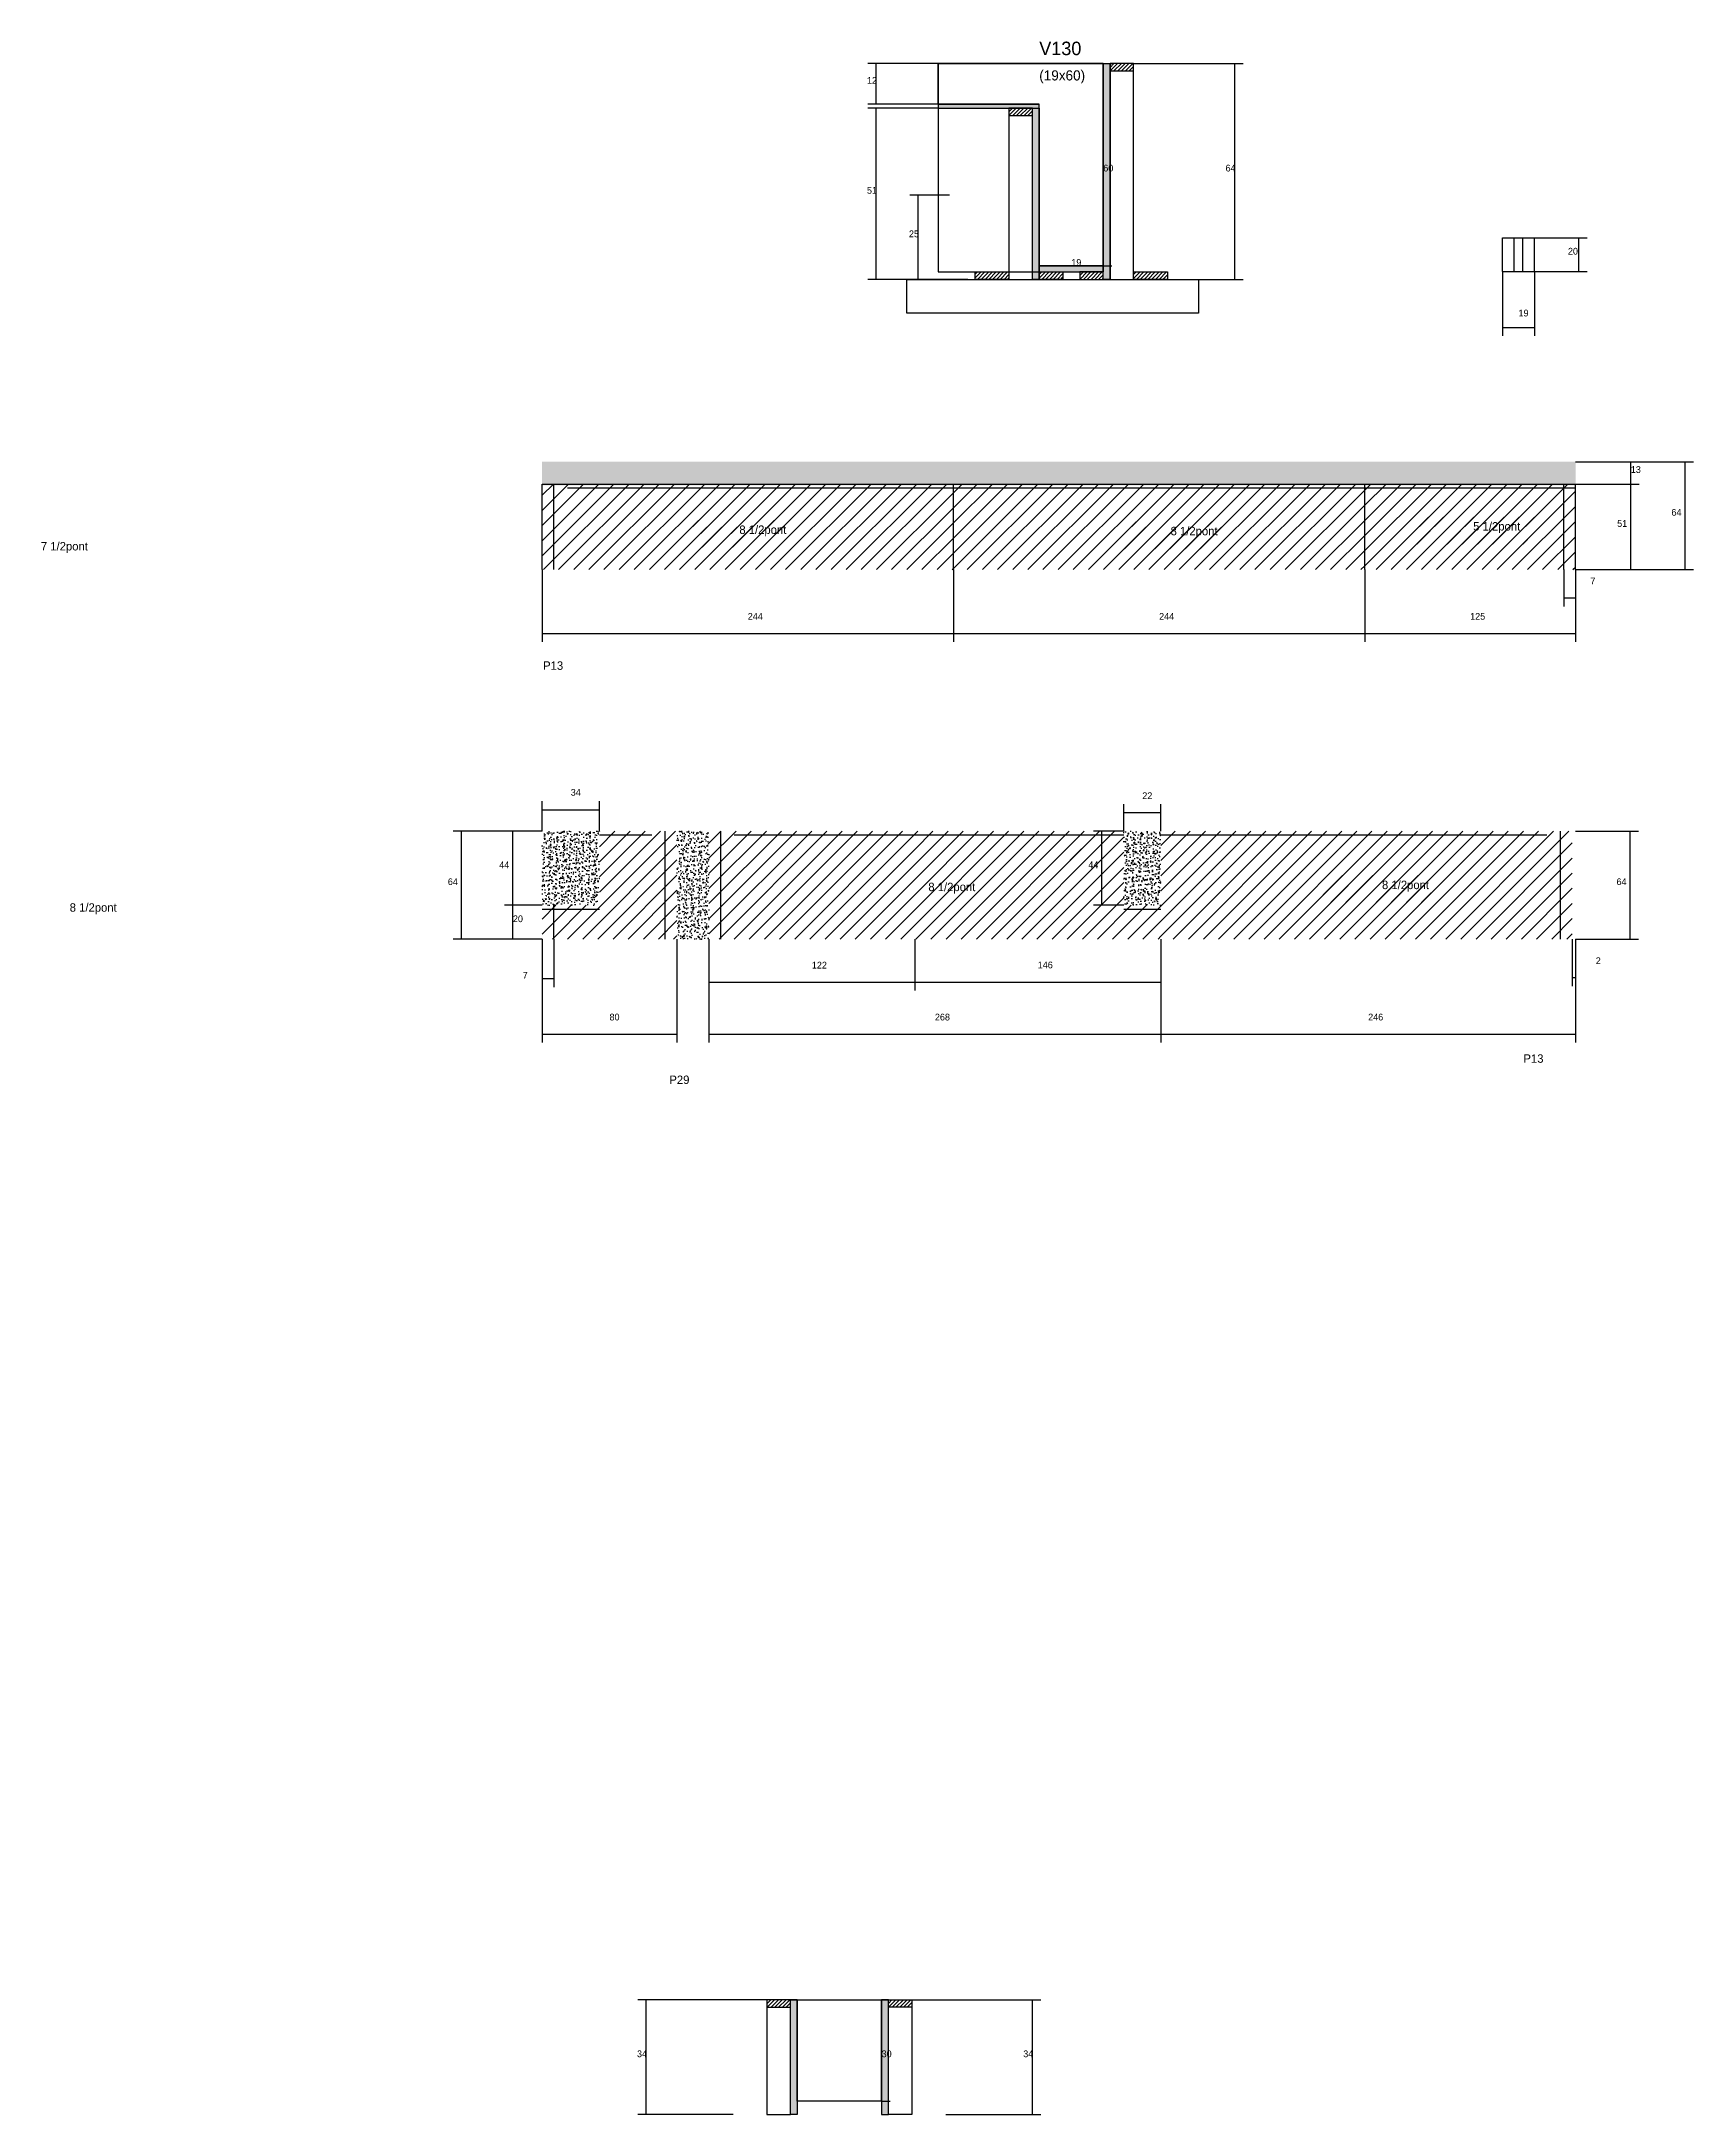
# Model space of a CAD drawing. Header units: metres. Extents: x 142352 to 143332, y 28510 to 29740.
import ezdxf

# ---------------------------------------------------------------- set-up
doc = ezdxf.new("R2010")
doc.units = ezdxf.units.M
for name, color, linetype in [('CONCRETO', 251, 'Continuous'), ('COTA', 4, 'Continuous'), ('Cota Seção (2x)', 4, 'Continuous'), ('Hachura', 253, 'Continuous'), ('Madeira', 126, 'Continuous'), ('NOMENCLATURA', 7, 'Continuous'), ('Painéis', 200, 'Continuous'), ('SARR_2.2x7', 40, 'Continuous'), ('Texto Seção', 7, 'Continuous')]:
    doc.layers.add(name, color=color, linetype=linetype)

msp = doc.modelspace()

# ---------------------------------------------------------------- hatches: boundary and pattern name
at = {"layer": 'COTA'}
h = msp.add_hatch(dxfattribs=at)
h.set_pattern_fill('AR-CONC', scale=0.03)
h.paths.add_polyline_path([(142648.6, 29490.3), (142648.6, 29476.3), (142648.6, 29476.3), (143261.6, 29476.3), (143261.6, 29476.3), (143261.6, 29490.3), (143261.6, 29490.3), (142648.6, 29490.3)])
h = msp.add_hatch(dxfattribs=at)
h.set_pattern_fill('AR-CONC', scale=0.03)
h.paths.add_polyline_path([(142682.6, 29271.2), (142648.6, 29271.2), (142648.6, 29227.2), (142682.6, 29227.2)])
h = msp.add_hatch(dxfattribs=at)
h.set_pattern_fill('AR-CONC', scale=0.03)
h.paths.add_polyline_path([(142728.6, 29207.2), (142747.6, 29207.2), (142747.6, 29271.2), (142728.6, 29271.2)])
h = msp.add_hatch(dxfattribs=at)
h.set_pattern_fill('AR-CONC', scale=0.03)
h.paths.add_polyline_path([(142993.6, 29227.2), (143015.6, 29227.2), (143015.6, 29271.2), (142993.6, 29271.2)])
at = {"layer": 'Hachura'}
h = msp.add_hatch(color=8, dxfattribs=at)
h.dxf.hatch_style = 1
h.paths.add_polyline_path([(142981.5, 29726.5), (142985.5, 29726.5), (142985.5, 29726.5), (142985.5, 29598.5), (142985.5, 29598.5), (142981.5, 29598.5), (142981.5, 29598.5), (142981.5, 29726.5)])
h = msp.add_hatch(dxfattribs=at)
h.set_pattern_fill('ANSI31', scale=0.5)
h.paths.add_polyline_path([(142999.5, 29722.1), (142999.5, 29726.5), (142999.5, 29726.5), (142985.5, 29726.5), (142985.5, 29726.5), (142985.5, 29722.1), (142985.5, 29722.1), (142999.5, 29722.1)])
h = msp.add_hatch(color=8, dxfattribs=at)
h.dxf.hatch_style = 1
h.paths.add_polyline_path([(142943.5, 29700.1), (142943.5, 29702.5), (142943.5, 29702.5), (142883.5, 29702.5), (142883.5, 29702.5), (142883.5, 29700.1), (142883.5, 29700.1), (142943.5, 29700.1)])
h = msp.add_hatch(dxfattribs=at)
h.set_pattern_fill('ANSI31', scale=0.5)
h.paths.add_polyline_path([(142939.5, 29695.7), (142939.5, 29700.1), (142939.5, 29700.1), (142925.5, 29700.1), (142925.5, 29700.1), (142925.5, 29695.7), (142925.5, 29695.7), (142939.5, 29695.7)])
h = msp.add_hatch(color=8, dxfattribs=at)
h.dxf.hatch_style = 1
h.paths.add_polyline_path([(142939.5, 29700.1), (142943.5, 29700.1), (142943.5, 29700.1), (142943.5, 29598.5), (142943.5, 29598.5), (142939.5, 29598.5), (142939.5, 29598.5), (142939.5, 29700.1)])
h = msp.add_hatch(dxfattribs=at)
h.set_pattern_fill('ANSI31', scale=0.5)
h.paths.add_polyline_path([(142905.5, 29598.5), (142905.5, 29602.9), (142905.5, 29602.9), (142925.5, 29602.9), (142925.5, 29602.9), (142925.5, 29598.5), (142925.5, 29598.5), (142905.5, 29598.5)])
h = msp.add_hatch(color=8, dxfattribs=at)
h.dxf.hatch_style = 1
h.paths.add_polyline_path([(142981.5, 29602.9), (142981.5, 29606.5), (142981.5, 29606.5), (142943.5, 29606.5), (142943.5, 29606.5), (142943.5, 29602.9), (142943.5, 29602.9), (142981.5, 29602.9)])
h = msp.add_hatch(dxfattribs=at)
h.set_pattern_fill('ANSI31', scale=0.5)
h.paths.add_polyline_path([(142943.5, 29598.5), (142943.5, 29602.9), (142943.5, 29602.9), (142957.5, 29602.9), (142957.5, 29602.9), (142957.5, 29598.5), (142957.5, 29598.5), (142943.5, 29598.5)])
h = msp.add_hatch(dxfattribs=at)
h.set_pattern_fill('ANSI31', scale=0.5)
h.paths.add_polyline_path([(142981.5, 29598.5), (142981.5, 29602.9), (142981.5, 29602.9), (142967.5, 29602.9), (142967.5, 29602.9), (142967.5, 29598.5), (142967.5, 29598.5), (142981.5, 29598.5)])
h = msp.add_hatch(dxfattribs=at)
h.set_pattern_fill('ANSI31', scale=0.5)
h.paths.add_polyline_path([(142999.5, 29598.5), (142999.5, 29602.9), (142999.5, 29602.9), (143019.5, 29602.9), (143019.5, 29602.9), (143019.5, 29598.5), (143019.5, 29598.5), (142999.5, 29598.5)])
h = msp.add_hatch(dxfattribs=at)
h.set_pattern_fill('ANSI31', scale=2)
h.paths.add_polyline_path([(142892.6, 29477.1), (142648.6, 29477.1), (142648.6, 29426.3), (142892.6, 29426.3)])
h = msp.add_hatch(dxfattribs=at)
h.set_pattern_fill('ANSI31', scale=2)
h.paths.add_polyline_path([(143136.6, 29477.1), (142892.6, 29477.1), (142892.6, 29426.3), (143136.6, 29426.3)])
h = msp.add_hatch(dxfattribs=at)
h.set_pattern_fill('ANSI31', scale=2)
h.paths.add_polyline_path([(143261.6, 29477.1), (143136.6, 29477.1), (143136.6, 29426.3), (143261.6, 29426.3)])
h = msp.add_hatch(dxfattribs=at)
h.set_pattern_fill('ANSI31', scale=2)
h.paths.add_polyline_path([(142729.2, 29439.6), (142796.8, 29439.6), (142796.8, 29439.6), (142802.3, 29455.5), (142802.3, 29455.5), (142734.7, 29455.5), (142734.7, 29455.5), (142729.2, 29439.6)])
h = msp.add_hatch(dxfattribs=at)
h.set_pattern_fill('ANSI31', scale=2)
h.paths.add_polyline_path([(142985, 29438.7), (143052.6, 29438.7), (143052.6, 29438.7), (143058.1, 29454.7), (143058.1, 29454.7), (142990.5, 29454.7), (142990.5, 29454.7), (142985, 29438.7)])
h = msp.add_hatch(dxfattribs=at)
h.set_pattern_fill('ANSI31', scale=2)
h.paths.add_polyline_path([(143164.5, 29441.5), (143232.1, 29441.5), (143232.1, 29441.5), (143237.6, 29457.4), (143237.6, 29457.4), (143170, 29457.4), (143170, 29457.4), (143164.5, 29441.5)])
h = msp.add_hatch(dxfattribs=at)
h.set_pattern_fill('ANSI31', scale=2)
h.paths.add_polyline_path([(142728.6, 29271.2), (142682.6, 29271.2), (142682.6, 29227.2), (142648.6, 29227.2), (142648.6, 29207.2), (142728.6, 29207.2)])
h = msp.add_hatch(dxfattribs=at)
h.set_pattern_fill('ANSI31', scale=2)
h.paths.add_polyline_path([(142869.6, 29271.2), (142747.6, 29271.2), (142747.6, 29207.2), (142869.6, 29207.2)])
h = msp.add_hatch(dxfattribs=at)
h.set_pattern_fill('ANSI31', scale=2)
h.paths.add_polyline_path([(143015.6, 29227.2), (142993.6, 29227.2), (142993.6, 29271.2), (142869.6, 29271.2), (142869.6, 29207.2), (143015.6, 29207.2)])
h = msp.add_hatch(dxfattribs=at)
h.set_pattern_fill('ANSI31', scale=2)
h.paths.add_polyline_path([(143259.6, 29271.2), (143015.6, 29271.2), (143015.6, 29207.2), (143259.6, 29207.2)])
h = msp.add_hatch(dxfattribs=at)
h.set_pattern_fill('ANSI31', scale=2)
h.paths.add_polyline_path([(142982.5, 29238.4), (142982.5, 29260.6), (142982.5, 29260.6), (142961.9, 29260.6), (142961.9, 29260.6), (142961.9, 29238.4), (142961.9, 29238.4), (142982.5, 29238.4)])
h = msp.add_hatch(dxfattribs=at)
h.set_pattern_fill('ANSI31', scale=2)
h.paths.add_polyline_path([(143110.4, 29228.8), (143178, 29228.8), (143178, 29228.8), (143183.5, 29244.8), (143183.5, 29244.8), (143115.9, 29244.8), (143115.9, 29244.8), (143110.4, 29228.8)])
h = msp.add_hatch(dxfattribs=at)
h.set_pattern_fill('ANSI31', scale=0.5)
h.paths.add_polyline_path([(142796, 28573.5), (142796, 28577.9), (142796, 28577.9), (142782, 28577.9), (142782, 28577.9), (142782, 28573.5), (142782, 28573.5), (142796, 28573.5)])
h = msp.add_hatch(color=8, dxfattribs=at)
h.dxf.hatch_style = 1
h.paths.add_polyline_path([(142796, 28577.9), (142800, 28577.9), (142800, 28577.9), (142800, 28509.9), (142800, 28509.9), (142796, 28509.9), (142796, 28509.9), (142796, 28577.9)])
h = msp.add_hatch(color=8, dxfattribs=at)
h.dxf.hatch_style = 1
h.paths.add_polyline_path([(142854, 28577.9), (142850, 28577.9), (142850, 28577.9), (142850, 28509.9), (142850, 28509.9), (142854, 28509.9), (142854, 28509.9), (142854, 28577.9)])
h = msp.add_hatch(dxfattribs=at)
h.set_pattern_fill('ANSI31', scale=0.5)
h.paths.add_polyline_path([(142854, 28573.5), (142854, 28577.9), (142854, 28577.9), (142868, 28577.9), (142868, 28577.9), (142868, 28573.5), (142868, 28573.5), (142854, 28573.5)])

# ---------------------------------------------------------------- linework, layer by layer
at = {"layer": 'CONCRETO'}
for points in [[(142943.5, 29702.5), (142883.5, 29702.5), (142883.5, 29726.5), (142943.5, 29726.5), (142943.5, 29726.5), (142981.5, 29726.5), (142981.5, 29602.9), (142981.5, 29602.9), (142981.5, 29606.5), (142943.5, 29606.5)], [(142883.5, 29602.9), (142981.5, 29602.9), (142981.5, 29726.5), (142883.5, 29726.5)], [(142800, 28577.9), (142800, 28577.9), (142800, 28577.9), (142800, 28577.9), (142850, 28577.9), (142850, 28577.9), (142850, 28577.9), (142850, 28517.9), (142800, 28517.9), (142800, 28577.9)]]:
    msp.add_lwpolyline(points, close=True, dxfattribs=at)
at = {"layer": 'COTA'}
for p, q in [((142883.5, 29726.5), (142841.8, 29726.5)), ((142846.8, 29702.5), (142846.8, 29726.5)), ((142999.5, 29726.5), (143064.5, 29726.5)), ((143059.5, 29598.5), (143059.5, 29726.5)), ((142883.5, 29702.5), (142841.8, 29702.5)), ((142883.5, 29700.1), (142841.8, 29700.1)), ((142846.8, 29598.5), (142846.8, 29700.1)), ((142890.2, 29648.4), (142866.7, 29648.4)), ((142871.7, 29598.5), (142871.7, 29648.4)), ((143237.3, 29623.2), (143268.6, 29623.2)), ((143263.6, 29603.2), (143263.6, 29623.2)), ((143218.3, 29603.2), (143218.3, 29565)), ((143237.3, 29603.2), (143237.3, 29565)), ((143237.3, 29603.2), (143268.6, 29603.2)), ((142901.1, 29598.5), (142841.8, 29598.5)), ((142890.2, 29598.5), (142866.7, 29598.5)), ((142999.5, 29598.5), (143064.5, 29598.5)), ((143218.3, 29570), (143237.3, 29570)), ((143261.6, 29490.3), (143299.4, 29490.3)), ((143261.6, 29490.3), (143331.6, 29490.3)), ((143294.4, 29477.1), (143294.4, 29490.3)), ((143326.6, 29426.3), (143326.6, 29490.3)), ((143261.6, 29477.1), (143299.4, 29477.1)), ((143261.6, 29477.1), (143299.4, 29477.1)), ((143294.4, 29426.3), (143294.4, 29477.1)), ((142648.6, 29426.3), (142648.6, 29383.5)), ((142892.6, 29426.3), (142892.6, 29383.5)), ((142892.6, 29426.3), (142892.6, 29383.5)), ((143136.6, 29426.3), (143136.6, 29383.5)), ((143136.6, 29426.3), (143136.6, 29383.5)), ((143254.6, 29426.3), (143254.6, 29404.5)), ((143261.6, 29426.3), (143261.6, 29404.5)), ((143261.6, 29426.3), (143261.6, 29383.5)), ((143261.6, 29426.3), (143299.4, 29426.3)), ((143261.6, 29426.3), (143331.6, 29426.3)), ((143254.6, 29409.5), (143261.6, 29409.5)), ((142648.6, 29388.5), (142892.6, 29388.5)), ((142892.6, 29388.5), (143136.6, 29388.5)), ((143136.6, 29388.5), (143261.6, 29388.5)), ((142648.6, 29271.2), (142648.6, 29288.9)), ((142648.6, 29283.9), (142682.6, 29283.9)), ((142682.6, 29271.2), (142682.6, 29288.9)), ((142993.6, 29271.2), (142993.6, 29287.2)), ((142993.6, 29282.2), (143015.6, 29282.2)), ((143015.6, 29271.2), (143015.6, 29287.2)), ((142648.6, 29271.2), (142595.8, 29271.2)), ((142600.8, 29207.2), (142600.8, 29271.2)), ((142648.6, 29271.2), (142626.3, 29271.2)), ((142631.3, 29227.2), (142631.3, 29271.2)), ((142993.6, 29271.2), (142975.7, 29271.2)), ((142980.7, 29227.2), (142980.7, 29271.2)), ((143261.6, 29271.2), (143299, 29271.2)), ((143294, 29207.2), (143294, 29271.2)), ((142648.6, 29227.2), (142626.3, 29227.2)), ((142648.6, 29227.2), (142626.3, 29227.2)), ((142631.3, 29207.2), (142631.3, 29227.2)), ((142993.6, 29227.2), (142975.7, 29227.2)), ((142648.6, 29207.2), (142595.8, 29207.2)), ((142648.6, 29207.2), (142626.3, 29207.2)), ((142648.6, 29207.2), (142648.6, 29178.7)), ((142648.6, 29207.2), (142648.6, 29145.8)), ((142655.6, 29207.2), (142655.6, 29178.7)), ((142728.6, 29207.2), (142728.6, 29145.8)), ((142747.6, 29207.2), (142747.6, 29145.8)), ((142747.6, 29207.2), (142747.6, 29176.7)), ((142869.6, 29207.2), (142869.6, 29176.7)), ((142869.6, 29207.2), (142869.6, 29176.7)), ((143015.6, 29207.2), (143015.6, 29145.8)), ((143015.6, 29207.2), (143015.6, 29145.8)), ((143015.6, 29207.2), (143015.6, 29176.7)), ((143259.6, 29207.2), (143259.6, 29179.3)), ((143261.6, 29207.2), (143261.6, 29145.8)), ((143261.6, 29207.2), (143299, 29207.2)), ((143261.6, 29207.2), (143261.6, 29179.3)), ((142648.6, 29183.7), (142655.6, 29183.7)), ((142747.6, 29181.7), (142869.6, 29181.7)), ((142869.6, 29181.7), (143015.6, 29181.7)), ((143259.6, 29184.3), (143261.6, 29184.3)), ((142648.6, 29150.8), (142728.6, 29150.8)), ((142747.6, 29150.8), (143015.6, 29150.8)), ((143015.6, 29150.8), (143261.6, 29150.8)), ((142800, 28577.9), (142705.4, 28577.9)), ((142710.4, 28509.9), (142710.4, 28577.9)), ((142868, 28577.9), (142944.5, 28577.9)), ((142939.5, 28509.9), (142939.5, 28577.9)), ((142762, 28509.9), (142705.4, 28509.9)), ((142888, 28509.9), (142944.5, 28509.9))]:
    msp.add_line(p, q, dxfattribs=at)
at = {"layer": 'Cota Seção (2x)'}
for p, q in [((142943.5, 29726.5), (142986.5, 29726.5)), ((142981.5, 29606.5), (142981.5, 29726.5)), ((142943.5, 29598.5), (142943.5, 29611.5)), ((142943.5, 29606.5), (142986.5, 29606.5)), ((142943.5, 29606.5), (142981.5, 29606.5)), ((142981.5, 29598.5), (142981.5, 29611.5)), ((142850, 28517.9), (142850, 28577.9)), ((142850, 28577.9), (142855, 28577.9)), ((142850, 28517.9), (142855, 28517.9))]:
    msp.add_line(p, q, dxfattribs=at)
at = {"layer": 'Madeira'}
for points in [[(142999.5, 29722.1), (142999.5, 29726.5), (142985.5, 29726.5), (142985.5, 29722.1)], [(142999.5, 29726.5), (142985.5, 29726.5), (142985.5, 29598.5), (142999.5, 29598.5)], [(142939.5, 29695.7), (142939.5, 29700.1), (142925.5, 29700.1), (142925.5, 29695.7)], [(142939.5, 29700.1), (142925.5, 29700.1), (142925.5, 29598.5), (142939.5, 29598.5)], [(142905.5, 29598.5), (142905.5, 29602.9), (142925.5, 29602.9), (142925.5, 29598.5)], [(142943.5, 29598.5), (142943.5, 29602.9), (142957.5, 29602.9), (142957.5, 29598.5)], [(142981.5, 29598.5), (142981.5, 29602.9), (142967.5, 29602.9), (142967.5, 29598.5)], [(142999.5, 29598.5), (142999.5, 29602.9), (143019.5, 29602.9), (143019.5, 29598.5)], [(143037.9, 29578.5), (142864.9, 29578.5), (142864.9, 29598.5), (143037.9, 29598.5)], [(142796, 28573.5), (142796, 28577.9), (142782, 28577.9), (142782, 28573.5)], [(142796, 28577.9), (142782, 28577.9), (142782, 28509.9), (142796, 28509.9)], [(142854, 28573.5), (142854, 28577.9), (142868, 28577.9), (142868, 28573.5)], [(142854, 28577.9), (142868, 28577.9), (142868, 28509.9), (142854, 28509.9)]]:
    msp.add_lwpolyline(points, close=True, dxfattribs=at)
at = {"layer": 'Painéis'}
for p, q in [((142985.5, 29598.5), (142985.5, 29726.5)), ((142883.5, 29702.5), (142943.5, 29702.5)), ((142943.5, 29598.5), (142943.5, 29700.1)), ((143218.3, 29623.2), (143237.3, 29623.2)), ((143218.3, 29603.2), (143218.3, 29623.2)), ((143237.3, 29603.2), (143237.3, 29623.2)), ((142943.5, 29606.5), (142981.5, 29606.5)), ((142943.5, 29602.9), (142943.5, 29606.5)), ((142981.5, 29602.9), (142981.5, 29606.5)), ((143218.3, 29603.2), (143237.3, 29603.2)), ((142648.6, 29477.1), (143261.6, 29477.1)), ((142648.6, 29426.3), (142648.6, 29477.1)), ((142892.6, 29426.3), (142892.6, 29477.1)), ((143136.6, 29426.3), (143136.6, 29477.1)), ((143261.6, 29426.3), (143261.6, 29477.1))]:
    msp.add_line(p, q, dxfattribs=at)
for points in [[(142981.5, 29726.5), (142985.5, 29726.5), (142985.5, 29598.5), (142981.5, 29598.5)], [(142943.5, 29700.1), (142943.5, 29702.5), (142883.5, 29702.5), (142883.5, 29700.1)], [(142939.5, 29700.1), (142943.5, 29700.1), (142943.5, 29598.5), (142939.5, 29598.5)], [(142981.5, 29602.9), (142981.5, 29606.5), (142943.5, 29606.5), (142943.5, 29602.9)], [(142796, 28577.9), (142800, 28577.9), (142800, 28509.9), (142796, 28509.9)], [(142854, 28577.9), (142850, 28577.9), (142850, 28509.9), (142854, 28509.9)]]:
    msp.add_lwpolyline(points, close=True, dxfattribs=at)
at = {"layer": 'SARR_2.2x7'}
for p, q in [((143225.3, 29603.2), (143225.3, 29623.2)), ((143230.3, 29603.2), (143230.3, 29623.2)), ((142655.6, 29426.3), (142655.6, 29477.1)), ((143254.6, 29426.3), (143254.6, 29477.1)), ((142663.6, 29474.9), (142892.6, 29474.9)), ((142892.6, 29474.9), (143136.6, 29474.9)), ((143136.6, 29474.9), (143261.6, 29474.9)), ((142682.6, 29269), (142713.6, 29269)), ((142721.6, 29207.2), (142721.6, 29271.2)), ((142754.6, 29207.2), (142754.6, 29271.2)), ((142762.6, 29269), (142993.6, 29269)), ((143015.6, 29269), (143244.6, 29269)), ((143252.6, 29207.2), (143252.6, 29271.2)), ((142648.6, 29225), (142682.6, 29225)), ((142655.6, 29207.2), (142655.6, 29227.2)), ((142993.6, 29225), (143015.6, 29225))]:
    msp.add_line(p, q, dxfattribs=at)

# ---------------------------------------------------------------- texts
at = {"layer": 'COTA'}
for s, p in [('12', (142841.3, 29714.5)), ('64', (143054, 29662.5)), ('51', (142841.3, 29649.3)), ('25', (142866.2, 29623.5)), ('20', (143257.1, 29613.2)), ('19', (143227.8, 29576.5)), ('13', (143294.4, 29483.7)), ('51', (143286.3, 29451.7)), ('64', (143318.5, 29458.3)), ('7', (143270.4, 29417.6)), ('244', (142770.6, 29396.6)), ('244', (143014.6, 29396.6)), ('125', (143199.1, 29396.6)), ('34', (142665.6, 29292.2)), ('22', (143004.6, 29290.2)), ('64', (142592.7, 29239.2)), ('44', (142623.2, 29249.2)), ('44', (142972.6, 29249.2)), ('64', (143285.9, 29239.2)), ('20', (142631.3, 29217.2)), ('122', (142808.6, 29189.7)), ('146', (142942.6, 29189.8)), ('2', (143273.6, 29192.3)), ('7', (142637.1, 29183.7)), ('80', (142688.6, 29158.9)), ('268', (142881.6, 29158.9)), ('246', (143138.6, 29158.9)), ('34', (142704.9, 28543.9)), ('34', (142934, 28543.9))]:
    msp.add_text(s, height=4, dxfattribs=at).set_placement(p)
at = {"layer": 'Cota Seção (2x)'}
for s, p in [('60', (142981.5, 29662.5)), ('19', (142962.5, 29606.5)), ('30', (142850, 28543.9))]:
    msp.add_text(s, height=4, dxfattribs=at).set_placement(p)
at = {"layer": 'NOMENCLATURA'}
for s, p in [('8 1/2pont', (142765.6, 29447.5)), ('8 1/2pont', (143021.4, 29446.7)), ('5 1/2pont', (143200.9, 29449.5)), ('7 1/2pont', (142351.3, 29437.7)), ('P13', (142649.2, 29366.9)), ('8 1/2pont', (142877.7, 29235.6)), ('8 1/2pont', (143146.8, 29236.8)), ('8 1/2pont', (142368.4, 29223.4)), ('P13', (143230.7, 29133.8)), ('P29', (142724.1, 29121.2))]:
    msp.add_text(s, height=5, dxfattribs=at).set_placement(p)
at = {"layer": 'Texto Seção'}
for s, height, p in [('V130', 8, (142943.5, 29731.5)), ('(19x60)', 6, (142943.5, 29716.5))]:
    msp.add_text(s, height=height, dxfattribs=at).set_placement(p)

doc.saveas('drawing.dxf')
